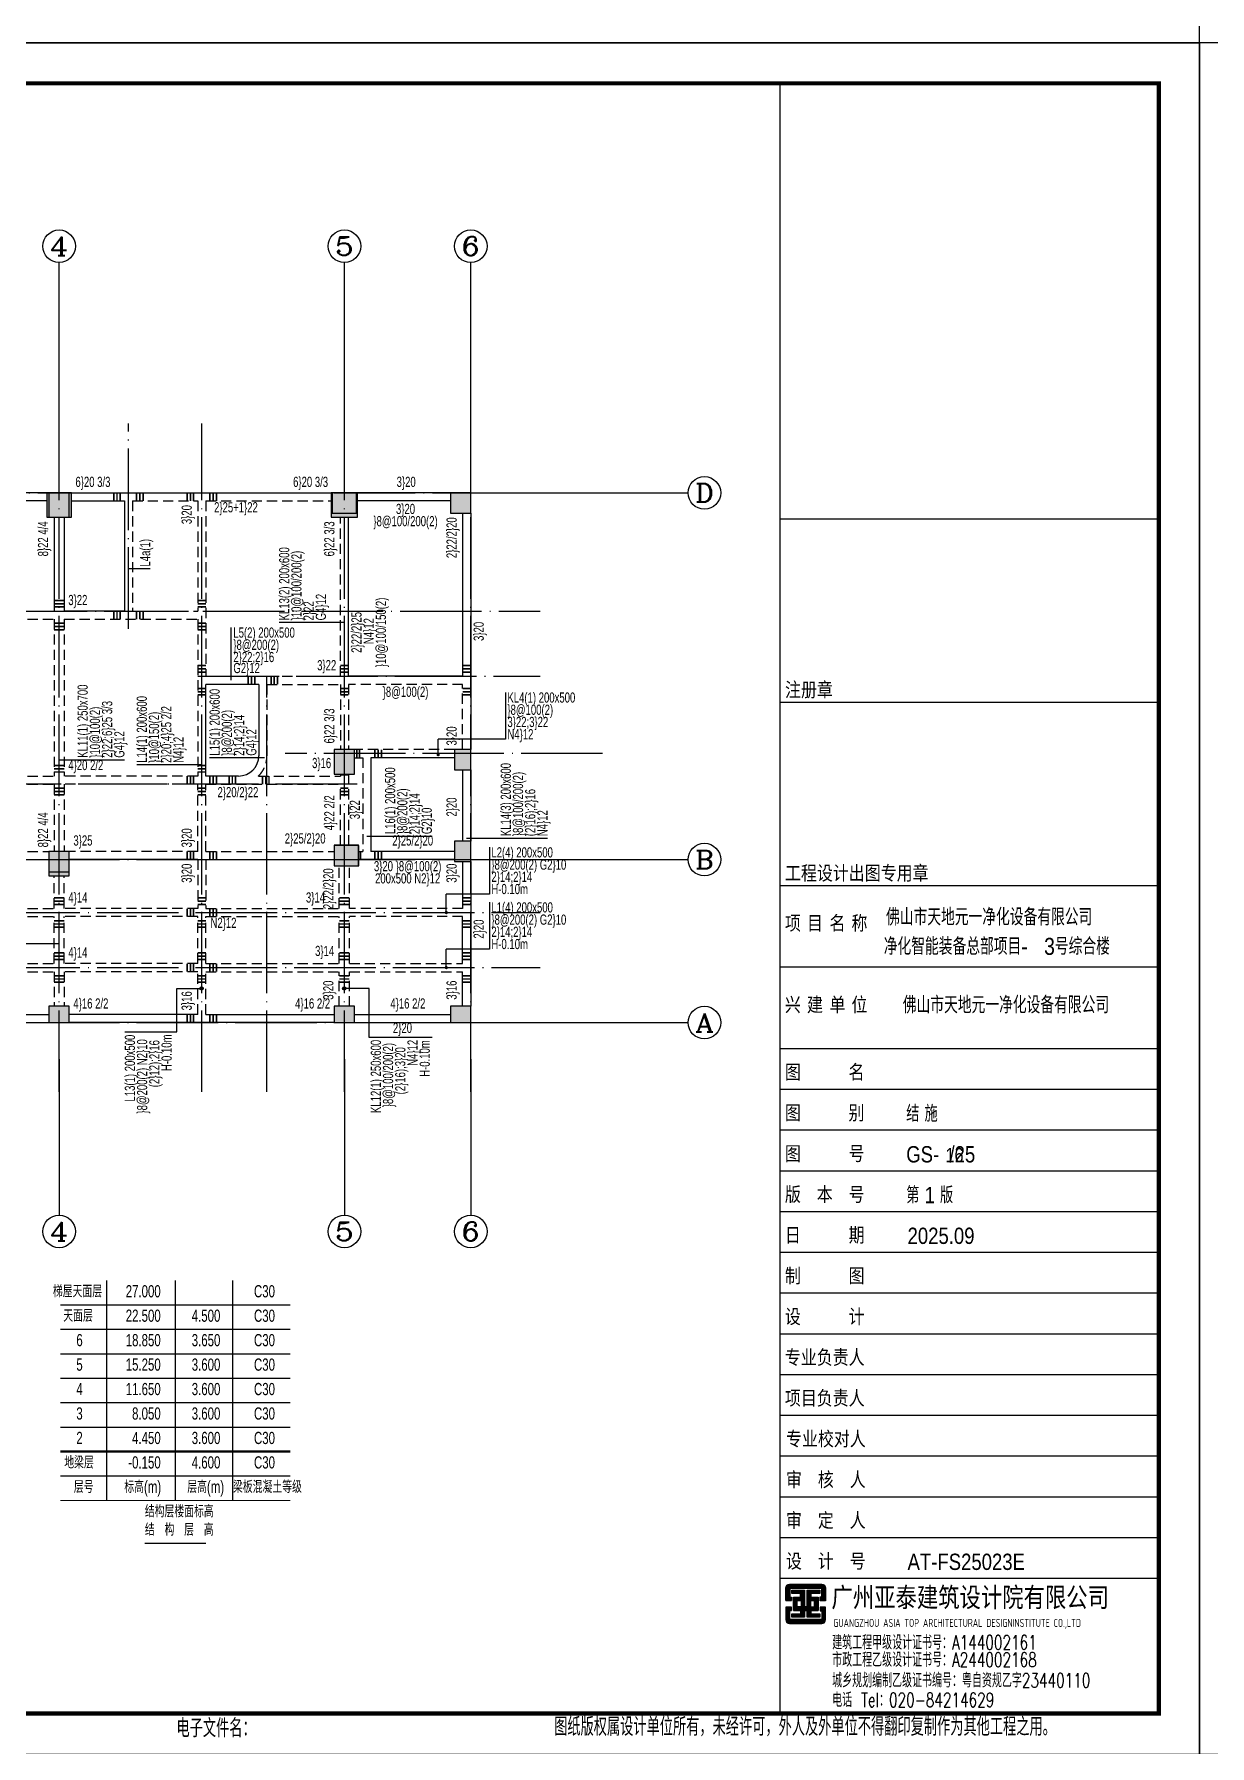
# Model space of a CAD drawing. Extents: x 299218 to 746073, y -331171 to -40619.
# Drawn here: x 628278 to 657123, y -124412 to -82412 of the extents above; entities that cross this region are included whole.
import ezdxf
from ezdxf.enums import TextEntityAlignment as Align

# ---------------------------------------------------------------- set-up
doc = ezdxf.new("R2010")
doc.units = 0
doc.header["$LTSCALE"] = 1000
doc.header["$MEASUREMENT"] = 0
doc.linetypes.add('DASHED', pattern=[0.375, 0.25, -0.125])
doc.linetypes.add('DOTE', pattern=[2.42, 2, -0.2, 0.02, -0.2])
for name, color, linetype in [('13', 4, 'Continuous'), ('14', 2, 'Continuous'), ('_0', 7, 'Continuous'), ('AXIS', 3, 'Continuous'), ('AXIS_TEXT', 7, 'Continuous'), ('DOTE', 1, 'Continuous'), ('PUB_TITLE', 4, 'Continuous'), ('WALL', 4, 'Continuous'), ('X向主梁密箍', 7, 'Continuous'), ('X向主梁编号', 6, 'Continuous'), ('X向主梁钢筋', 7, 'Continuous'), ('X向主梁集中标注', 7, 'Continuous'), ('X向次梁密箍', 7, 'Continuous'), ('X向次梁编号', 7, 'Continuous'), ('X向次梁钢筋', 7, 'Continuous'), ('X向次梁集中标注', 7, 'Continuous'), ('Y向主梁密箍', 7, 'Continuous'), ('Y向主梁编号', 6, 'Continuous'), ('Y向主梁钢筋', 2, 'Continuous'), ('Y向主梁集中标注', 2, 'Continuous'), ('Y向次梁密箍', 7, 'Continuous'), ('Y向次梁编号', 7, 'Continuous'), ('Y向次梁钢筋', 7, 'Continuous'), ('Y向次梁集中标注', 7, 'Continuous'), ('柱线', 2, 'Continuous'), ('梁实线', 4, 'Continuous'), ('梁楼面标高', 7, 'Continuous'), ('梁虚线', 4, 'DASHED'), ('节点大样钢筋', 6, 'Continuous')]:
    doc.layers.add(name, color=color, linetype=linetype)
doc.styles.add('_HZTXT', font='gs_txt.shx', dxfattribs={"width": 0.8, "bigfont": 'gs_hztxt.shx'})
doc.styles.add('_TCH_AXIS', font='COMPLEX', dxfattribs={"bigfont": 'GBCBIG'})
doc.styles.add('COMPLEX', font='COMPLEX')
doc.styles.add('GS_Rein', font='GS_TXT.shx', dxfattribs={"width": 0.7, "bigfont": 'GS_HZTXT.shx'})
doc.styles.add('HT', font='')
doc.styles.add('HZTXT', font='txt.shx', dxfattribs={"bigfont": 'hztxt.shx'})
doc.styles.add('hztxt0', font='romans.shx', dxfattribs={"bigfont": 'gbcbig0.shx'})
doc.styles.get("Standard").update_dxf_attribs({"font": 'gbenor.shx', "bigfont": 'gbcbig.shx'})
doc.styles.add('宋体', font='')
doc.styles.get('HT').set_extended_font_data('SimHei')
doc.styles.get('宋体').set_extended_font_data('SimSun')

# ---------------------------------------------------------------- blocks, each defined once
blk = doc.blocks.new('首层墙柱模板')
at = {"layer": '柱线', "color": 6}
for points in [[(-1085643, -453579), (-1085043, -453579), (-1085043, -452979), (-1085643, -452979)], [(-1078668, -453579), (-1078018, -453579), (-1078018, -452979), (-1078668, -452979)], [(-1075743, -453479), (-1075243, -453479), (-1075243, -452979), (-1075743, -452979)], [(-1078593, -459879), (-1078093, -459879), (-1078093, -459279), (-1078593, -459279)], [(-1075643, -459779), (-1075243, -459779), (-1075243, -459279), (-1075643, -459279)], [(-1075643, -462029), (-1075243, -462029), (-1075243, -461529), (-1075643, -461529)], [(-1085593, -462379), (-1085093, -462379), (-1085093, -461779), (-1085593, -461779)], [(-1078593, -462129), (-1077993, -462129), (-1077993, -461629), (-1078593, -461629)], [(-1085593, -465979), (-1085093, -465979), (-1085093, -465579), (-1085593, -465579)], [(-1078593, -465979), (-1078093, -465979), (-1078093, -465579), (-1078593, -465579)], [(-1075743, -465979), (-1075243, -465979), (-1075243, -465579), (-1075743, -465579)]]:
    blk.add_lwpolyline(points, close=True, dxfattribs=at)
blk = doc.blocks.new('2层梁板模板图')
at = {"layer": 'WALL'}
blk.add_arc((-973691, -554304), 700, 270, 270.0004, dxfattribs=at)
at = {"layer": '梁实线'}
for p, q in [((-978391, -547854), (-984791, -547854)), ((-978391, -548054), (-979691, -548054)), ((-977791, -547854), (-971391, -547854)), ((-977791, -548054), (-976491, -548054)), ((-976491, -548054), (-976491, -550754)), ((-968491, -547854), (-970791, -547854)), ((-968491, -548054), (-970791, -548054)), ((-978216, -548454), (-978216, -550754)), ((-977966, -548454), (-977966, -550754)), ((-970991, -552354), (-970991, -548454)), ((-968191, -548354), (-968191, -552354)), ((-967991, -548354), (-967991, -554154)), ((-979691, -550754), (-978216, -550754)), ((-976491, -550754), (-977966, -550754)), ((-973191, -552554), (-974491, -552554)), ((-974491, -554804), (-974491, -552554)), ((-973191, -552554), (-973191, -554304)), ((-968191, -552354), (-970991, -552354)), ((-968391, -554354), (-970441, -554354)), ((-970441, -554354), (-970441, -556654)), ((-973691, -554804), (-974491, -554804)), ((-968191, -554654), (-968191, -556404)), ((-967991, -554654), (-967991, -556404)), ((-981491, -556854), (-978341, -556854)), ((-974691, -556854), (-977841, -556854)), ((-974491, -556854), (-971341, -556854)), ((-968391, -556854), (-970741, -556854)), ((-968391, -556654), (-970441, -556654)), ((-968191, -556904), (-968191, -558054)), ((-967991, -556904), (-967991, -560454)), ((-968191, -559404), (-968191, -558254)), ((-968191, -560454), (-968191, -559604)), ((-981491, -560654), (-978341, -560654)), ((-974691, -560654), (-977841, -560654)), ((-974491, -560654), (-971341, -560654)), ((-970841, -560654), (-968491, -560654)), ((-984841, -560854), (-978341, -560854)), ((-971341, -560854), (-977841, -560854)), ((-970841, -560854), (-968491, -560854))]:
    blk.add_line(p, q, dxfattribs=at)
blk.add_arc((-973691, -554304), 500, 270, 0, dxfattribs=at)
at = {"layer": '梁虚线'}
for p, q in [((-976291, -548054), (-974691, -548054)), ((-976291, -548054), (-976291, -550754)), ((-974691, -548054), (-974691, -550754)), ((-974491, -548054), (-971391, -548054)), ((-974491, -548054), (-974491, -552354)), ((-971191, -552354), (-971191, -548454)), ((-981491, -550954), (-978216, -550954)), ((-978216, -550954), (-978216, -554804)), ((-977966, -550954), (-974691, -550954)), ((-977966, -550954), (-977966, -554804)), ((-976291, -550754), (-974691, -550754)), ((-974691, -550954), (-974691, -554804)), ((-974491, -552354), (-971191, -552354)), ((-972991, -552554), (-971191, -552554)), ((-972991, -552554), (-972991, -554304)), ((-971191, -552554), (-971191, -554154)), ((-968191, -552554), (-970991, -552554)), ((-970991, -552554), (-970991, -554154)), ((-968191, -554154), (-968191, -552554)), ((-968391, -554154), (-970841, -554154)), ((-970841, -554354), (-970641, -554354)), ((-970641, -554354), (-970641, -556654)), ((-981491, -554804), (-978216, -554804)), ((-974691, -554804), (-977966, -554804)), ((-973201, -554804), (-971191, -554804)), ((-971191, -554754), (-971191, -554804)), ((-970991, -554754), (-970991, -556504)), ((-981491, -555004), (-978216, -555004)), ((-978216, -555004), (-978216, -556654)), ((-974691, -555004), (-977966, -555004)), ((-977966, -555004), (-977966, -556654)), ((-974691, -556654), (-974691, -555004)), ((-974491, -555004), (-971191, -555004)), ((-974491, -556654), (-974491, -555004)), ((-971191, -556504), (-971191, -555004)), ((-981491, -556654), (-978341, -556654)), ((-974691, -556654), (-977841, -556654)), ((-974691, -556854), (-974691, -558054)), ((-974491, -556654), (-971341, -556654)), ((-974491, -556854), (-974491, -558054)), ((-970741, -556654), (-970641, -556654)), ((-978216, -558054), (-978216, -557254)), ((-977966, -558054), (-977966, -557254)), ((-971216, -558054), (-971216, -557004)), ((-970966, -558054), (-970966, -557004)), ((-981491, -558054), (-978216, -558054)), ((-974691, -558054), (-977966, -558054)), ((-974491, -558054), (-971216, -558054)), ((-968191, -558054), (-970966, -558054)), ((-981491, -558254), (-978216, -558254)), ((-978216, -559404), (-978216, -558254)), ((-974691, -558254), (-977966, -558254)), ((-977966, -559404), (-977966, -558254)), ((-974691, -559404), (-974691, -558254)), ((-974491, -558254), (-971216, -558254)), ((-974491, -559404), (-974491, -558254)), ((-971216, -559404), (-971216, -558254)), ((-968191, -558254), (-970966, -558254)), ((-970966, -559404), (-970966, -558254)), ((-981491, -559404), (-978216, -559404)), ((-974691, -559404), (-977966, -559404)), ((-974491, -559404), (-971216, -559404)), ((-970966, -559404), (-968191, -559404)), ((-981491, -559604), (-978216, -559604)), ((-978216, -559604), (-978216, -560454)), ((-974691, -559604), (-977966, -559604)), ((-977966, -559604), (-977966, -560454)), ((-974691, -560654), (-974691, -559604)), ((-974491, -559604), (-971216, -559604)), ((-974491, -560654), (-974491, -559604)), ((-971216, -560454), (-971216, -559604)), ((-970966, -559604), (-968191, -559604)), ((-970966, -560454), (-970966, -559604))]:
    blk.add_line(p, q, dxfattribs=at)
blk.add_arc((-973691, -554304), 700, 314.4153, 0, dxfattribs=at)
blk = doc.blocks.new('_AXISO')
blk.add_circle((0, 0), 0.5)
at = {"layer": 'AXIS_TEXT', "style": 'COMPLEX', "width": 1.041667}
blk.add_attdef('A', text='', height=0.56, dxfattribs=at).set_placement((-0.25, -0.28), (0.25, -0.28), align=Align.FIT)
blk = doc.blocks.new('zw-04')
at = {"layer": 'AXIS'}
for p, q in [((631113, -92766), (631113, -88013)), ((638113, -92766), (638113, -88013)), ((641213, -92766), (641213, -88013)), ((642113, -93666), (646547, -93666)), ((642113, -102666), (646547, -102666)), ((642113, -106666), (646547, -106666)), ((631113, -107566), (631113, -111391)), ((638113, -107566), (638113, -111391)), ((641213, -107566), (641213, -111391))]:
    blk.add_line(p, q, dxfattribs=at)
at = {"layer": 'DOTE', "linetype": 'DOTE'}
for p, q in [((631113, -108366), (631113, -91966)), ((632813, -96999), (632813, -91966)), ((634613, -108366), (634613, -91966)), ((638113, -108366), (638113, -91966)), ((641213, -108366), (641213, -91966)), ((608813, -93666), (642913, -93666)), ((627381, -96566), (642913, -96566)), ((634513, -98166), (642913, -98166)), ((636213, -108366), (636213, -98166)), ((644449, -100066), (636662, -100066)), ((638423, -100816), (608913, -100816)), ((608813, -102666), (642913, -102666)), ((622363, -103966), (642913, -103966)), ((622363, -105316), (642913, -105316)), ((608813, -106666), (642913, -106666))]:
    blk.add_line(p, q, dxfattribs=at)
at = {"layer": 'AXIS'}
ref = blk.add_blockref('_AXISO', (631113, -87613), dxfattribs=dict(at, xscale=800, yscale=800, zscale=800))
ref.add_attrib('A', '4', dxfattribs={"layer": 'AXIS_TEXT', "height": 453, "style": '_TCH_AXIS', "width": 1.3125}).set_placement((630887, -87839), (631340, -87839), align=Align.FIT)
ref = blk.add_blockref('_AXISO', (638113, -87613), dxfattribs=dict(at, xscale=800, yscale=800, zscale=800))
ref.add_attrib('A', '5', dxfattribs={"layer": 'AXIS_TEXT', "height": 453, "style": '_TCH_AXIS', "width": 1.5}).set_placement((637887, -87839), (638340, -87839), align=Align.FIT)
ref = blk.add_blockref('_AXISO', (641213, -87613), dxfattribs=dict(at, xscale=800, yscale=800, zscale=800))
ref.add_attrib('A', '6', dxfattribs={"layer": 'AXIS_TEXT', "height": 453, "style": '_TCH_AXIS', "width": 1.5}).set_placement((640987, -87839), (641440, -87839), align=Align.FIT)
ref = blk.add_blockref('_AXISO', (646947, -93666), dxfattribs=dict(at, xscale=800, yscale=800, zscale=800))
ref.add_attrib('A', 'D', dxfattribs={"layer": 'AXIS_TEXT', "height": 453, "style": '_TCH_AXIS', "width": 1.235294}).set_placement((646720, -93892), (647173, -93892), align=Align.FIT)
ref = blk.add_blockref('_AXISO', (646947, -102666), dxfattribs=dict(at, xscale=800, yscale=800, zscale=800))
ref.add_attrib('A', 'B', dxfattribs={"layer": 'AXIS_TEXT', "height": 453, "style": '_TCH_AXIS', "width": 1.235294}).set_placement((646720, -102892), (647173, -102892), align=Align.FIT)
ref = blk.add_blockref('_AXISO', (646947, -106666), dxfattribs=dict(at, xscale=800, yscale=800, zscale=800))
ref.add_attrib('A', 'A', dxfattribs={"layer": 'AXIS_TEXT', "height": 453, "style": '_TCH_AXIS', "width": 1.166667}).set_placement((646720, -106892), (647173, -106892), align=Align.FIT)
ref = blk.add_blockref('_AXISO', (631113, -111791), dxfattribs=dict(at, xscale=800, yscale=800, zscale=800))
ref.add_attrib('A', '4', dxfattribs={"layer": 'AXIS_TEXT', "height": 453, "style": '_TCH_AXIS', "width": 1.3125}).set_placement((630887, -112017), (631340, -112017), align=Align.FIT)
ref = blk.add_blockref('_AXISO', (638113, -111791), dxfattribs=dict(at, xscale=800, yscale=800, zscale=800))
ref.add_attrib('A', '5', dxfattribs={"layer": 'AXIS_TEXT', "height": 453, "style": '_TCH_AXIS', "width": 1.5}).set_placement((637887, -112017), (638340, -112017), align=Align.FIT)
ref = blk.add_blockref('_AXISO', (641213, -111791), dxfattribs=dict(at, xscale=800, yscale=800, zscale=800))
ref.add_attrib('A', '6', dxfattribs={"layer": 'AXIS_TEXT', "height": 453, "style": '_TCH_AXIS', "width": 1.5}).set_placement((640987, -112017), (641440, -112017), align=Align.FIT)
blk = doc.blocks.new('梁板层高表')
at = {"layer": '梁楼面标高'}
for p, q in [((-1049101, -612643), (-1049101, -607243)), ((-1047421, -612643), (-1047421, -607243)), ((-1046011, -612643), (-1046011, -607243)), ((-1050241, -607843), (-1044601, -607843)), ((-1050241, -608443), (-1044601, -608443)), ((-1050241, -609043), (-1044601, -609043)), ((-1050241, -609643), (-1044601, -609643)), ((-1050241, -610243), (-1044601, -610243)), ((-1050241, -610843), (-1044601, -610843)), ((-1050241, -611443), (-1044601, -611443))]:
    blk.add_line(p, q, dxfattribs=at)
at = {"layer": '梁楼面标高', "const_width": 30}
for points in [[(-1050241, -612043), (-1044601, -612043)], [(-1050241, -612643), (-1044601, -612643)], [(-1048171, -613693), (-1046671, -613693)]]:
    blk.add_lwpolyline(points, dxfattribs=at)
at = {"layer": '梁楼面标高', "style": 'GS_Rein', "width": 0.7}
for s, p in [('梯屋天面层', (-1049219, -607749)), ('27.000', (-1047781, -607749)), ('C30', (-1044977, -607749)), ('天面层', (-1049448, -608349)), ('22.500', (-1047781, -608349)), ('4.500', (-1046317, -608349)), ('C30', (-1044977, -608349)), ('6', (-1049695, -608949)), ('18.850', (-1047781, -608949)), ('3.650', (-1046317, -608949)), ('C30', (-1044977, -608949)), ('5', (-1049695, -609549)), ('15.250', (-1047781, -609549)), ('3.600', (-1046317, -609549)), ('C30', (-1044977, -609549)), ('4', (-1049695, -610149)), ('11.650', (-1047781, -610149)), ('3.600', (-1046317, -610149)), ('C30', (-1044977, -610149)), ('3', (-1049695, -610749)), ('8.050', (-1047781, -610749)), ('3.600', (-1046317, -610749)), ('C30', (-1044977, -610749)), ('2', (-1049695, -611349)), ('4.450', (-1047781, -611349)), ('3.600', (-1046317, -611349)), ('C30', (-1044977, -611349)), ('地梁层', (-1049424, -611949)), ('-0.150', (-1047781, -611949)), ('4.600', (-1046317, -611949)), ('C30', (-1044977, -611949))]:
    blk.add_text(s, height=300, dxfattribs=at).set_placement(p, align=Align.BOTTOM_RIGHT)
for s, p in [('层号', (-1049671, -612549)), (' 标高(m)', (-1048261, -612549)), (' 层高(m)', (-1046716, -612549)), (' 梁板混凝土等级', (-1045201, -612549))]:
    blk.add_text(s, height=300, dxfattribs=at).set_placement(p, align=Align.BOTTOM_CENTER)
for s, p in [('结构层楼面标高', (-1048171, -613149)), ('结\u3000构\u3000层\u3000高', (-1048171, -613599))]:
    blk.add_text(s, height=300, dxfattribs=at).set_placement(p, align=Align.BOTTOM_LEFT)
blk = doc.blocks.new('ZZ2')
at = {"layer": '节点大样钢筋'}
h = blk.add_hatch(color=9, dxfattribs=at)
h.paths.add_polyline_path([(682052, -7450), (682652, -7450), (682652, -6850), (682052, -6850)])
h.paths.add_polyline_path([(675052, -7450), (675652, -7450), (675652, -6850), (675052, -6850)])
h.paths.add_polyline_path([(691952, -19850), (692452, -19850), (692452, -19450), (691952, -19450)])
h.paths.add_polyline_path([(689102, -19850), (689602, -19850), (689602, -19450), (689102, -19450)])
h.paths.add_polyline_path([(692052, -13650), (692452, -13650), (692452, -13150), (692052, -13150)])
h.paths.add_polyline_path([(692052, -15900), (692452, -15900), (692452, -15400), (692052, -15400)])
h.paths.add_polyline_path([(689102, -16000), (689702, -16000), (689702, -15500), (689102, -15500)])
h.paths.add_polyline_path([(689102, -13750), (689602, -13750), (689602, -13150), (689102, -13150)])
h.paths.add_polyline_path([(682102, -16250), (682602, -16250), (682602, -15650), (682102, -15650)])
h.paths.add_polyline_path([(682102, -19850), (682602, -19850), (682602, -19450), (682102, -19450)])
h.paths.add_polyline_path([(675102, -16250), (675602, -16250), (675602, -15650), (675102, -15650)])
h.paths.add_polyline_path([(675102, -19850), (675602, -19850), (675602, -19450), (675102, -19450)])
h.paths.add_polyline_path([(668102, -16150), (668602, -16150), (668602, -15650), (668102, -15650)])
h.paths.add_polyline_path([(664652, -13450), (665052, -13450), (665052, -12950), (664652, -12950)])
h.paths.add_polyline_path([(691952, -7350), (692452, -7350), (692452, -6850), (691952, -6850)])
h.paths.add_polyline_path([(689027, -7450), (689677, -7450), (689677, -6850), (689027, -6850)])
h.paths.add_polyline_path([(668002, -7450), (668702, -7450), (668702, -6850), (668002, -6850)])
h.paths.add_polyline_path([(664552, -7450), (665152, -7450), (665152, -6850), (664552, -6850)])
h.paths.add_polyline_path([(661752, -7350), (662152, -7350), (662152, -6850), (661752, -6850)])
h.paths.add_polyline_path([(664752, -16050), (665152, -16050), (665152, -15650), (664752, -15636)])
h.paths.add_polyline_path([(661877, -13450), (661851, -13350), (661817, -13222), (661777, -12950), (662277, -12950), (662277, -13450)])
at = {"layer": '柱线', "color": 6}
for points in [[(682052, -7450), (682652, -7450), (682652, -6850), (682052, -6850)], [(689027, -7450), (689677, -7450), (689677, -6850), (689027, -6850)], [(691952, -7350), (692452, -7350), (692452, -6850), (691952, -6850)], [(689102, -13750), (689602, -13750), (689602, -13150), (689102, -13150)], [(692052, -13650), (692452, -13650), (692452, -13150), (692052, -13150)], [(689102, -16000), (689702, -16000), (689702, -15500), (689102, -15500)], [(692052, -15900), (692452, -15900), (692452, -15400), (692052, -15400)], [(682102, -16250), (682602, -16250), (682602, -15650), (682102, -15650)], [(682102, -19850), (682602, -19850), (682602, -19450), (682102, -19450)], [(689102, -19850), (689602, -19850), (689602, -19450), (689102, -19450)], [(691952, -19850), (692452, -19850), (692452, -19450), (691952, -19450)]]:
    blk.add_lwpolyline(points, close=True, dxfattribs=at)
blk = doc.blocks.new('ZZ3')
at = {"layer": '节点大样钢筋'}
h = blk.add_hatch(color=251, dxfattribs=at)
h.paths.add_polyline_path([(779050, -142466), (779450, -142466), (779450, -141966), (779050, -141966)])
h.paths.add_polyline_path([(779050, -144716), (779450, -144716), (779450, -144216), (779050, -144216)])
h.paths.add_polyline_path([(776100, -144816), (776700, -144816), (776700, -144316), (776100, -144316)])
h.paths.add_polyline_path([(776100, -142566), (776600, -142566), (776600, -141966), (776100, -141966)])
h.paths.add_polyline_path([(769100, -144966), (769600, -144966), (769600, -144466), (769100, -144466)])
h.paths.add_polyline_path([(762100, -144966), (762600, -144966), (762600, -144466), (762100, -144466)])
h.paths.add_polyline_path([(755100, -144966), (755600, -144966), (755600, -144466), (755100, -144466)])
h.paths.add_polyline_path([(751650, -142266), (752050, -142266), (752050, -141766), (751650, -141766)])
h.paths.add_polyline_path([(778950, -136166), (779450, -136166), (779450, -135666), (778950, -135666)])
h.paths.add_polyline_path([(776050, -136166), (776650, -136166), (776650, -135666), (776050, -135666)])
h.paths.add_polyline_path([(769100, -136266), (769600, -136266), (769600, -135666), (769100, -135666)])
h.paths.add_polyline_path([(762100, -136266), (762600, -136266), (762600, -135666), (762100, -135666)])
h.paths.add_polyline_path([(755025, -136266), (755675, -136266), (755675, -135666), (755025, -135666)])
h.paths.add_polyline_path([(751550, -136166), (752050, -136166), (752050, -135666), (751550, -135666)])
h.paths.add_polyline_path([(748750, -136166), (749150, -136166), (749150, -135666), (748750, -135666)])
h.paths.add_polyline_path([(751750, -144866), (752150, -144866), (752150, -144466), (751750, -144451)])
h.paths.add_polyline_path([(748875, -142266), (748849, -142166), (748815, -142037), (748775, -141766), (749275, -141766), (749275, -142266)])
at = {"layer": '柱线', "color": 6}
for points in [[(769100, -136266), (769600, -136266), (769600, -135666), (769100, -135666)], [(776050, -136166), (776650, -136166), (776650, -135666), (776050, -135666)], [(778950, -136166), (779450, -136166), (779450, -135666), (778950, -135666)], [(776100, -142566), (776600, -142566), (776600, -141966), (776100, -141966)], [(779050, -142466), (779450, -142466), (779450, -141966), (779050, -141966)], [(769100, -144966), (769600, -144966), (769600, -144466), (769100, -144466)], [(776100, -144816), (776700, -144816), (776700, -144316), (776100, -144316)], [(779050, -144716), (779450, -144716), (779450, -144216), (779050, -144216)]]:
    blk.add_lwpolyline(points, close=True, dxfattribs=at)
blk = doc.blocks.new('弘吉车间2')
at = {"layer": '14'}
h = blk.add_hatch(dxfattribs=at)
h.set_pattern_fill('ANSI31', color=256, scale=100, angle=135, style=0)
h.set_pattern_definition([(180, (-226475.39, -78017.824), (-3e-15, -12.5), [])])
edge = h.paths.add_edge_path()
edge.add_line((-9011, 2855), (-9011, 2773))
edge.add_line((-9011, 2773), (-9152, 2773))
edge.add_line((-9152, 2773), (-9152, 3084))
edge.add_arc((-9062, 3084), 90, 90, 180, ccw=False)
edge.add_line((-9062, 3174), (-8271, 3174))
edge.add_arc((-8271, 3084), 90, 0, 90, ccw=False)
edge.add_line((-8181, 3084), (-8181, 2768))
edge.add_line((-8181, 2768), (-8311, 2768))
edge.add_line((-8311, 2768), (-8311, 2862))
edge.add_line((-8311, 2862), (-8282, 2862))
edge.add_line((-8282, 2862), (-8268, 2862))
edge.add_line((-8268, 2862), (-8268, 3074))
edge.add_line((-8268, 3074), (-9055, 3074))
edge.add_line((-9055, 3074), (-9055, 2855))
edge.add_line((-9055, 2855), (-9011, 2855))
h.paths.add_polyline_path([(-8629, 2622), (-8629, 3030), (-8321, 3030), (-8321, 2942), (-8535, 2942), (-8535, 2855), (-8362, 2855), (-8362, 2525), (-8542, 2525), (-8542, 2442), (-8320, 2442), (-8320, 2365), (-8628, 2365), (-8628, 2526), (-8697, 2526), (-8697, 2365), (-9006, 2365), (-9006, 2442), (-8784, 2442), (-8784, 2525), (-8963, 2525), (-8963, 2855), (-8790, 2855), (-8790, 2942), (-9004, 2942), (-9004, 3030), (-8697, 3030), (-8697, 2622)])
h.paths.add_polyline_path([(-8874, 2772), (-8776, 2772), (-8776, 2616), (-8874, 2616)], flags=16)
h.paths.add_polyline_path([(-8452, 2772), (-8549, 2772), (-8549, 2616), (-8452, 2616)], flags=16)
edge = h.paths.add_edge_path()
edge.add_line((-9011, 2525), (-9011, 2607))
edge.add_line((-9011, 2607), (-9152, 2607))
edge.add_line((-9152, 2607), (-9152, 2296))
edge.add_arc((-9062, 2296), 90, 180, 270)
edge.add_line((-9062, 2206), (-8271, 2206))
edge.add_arc((-8271, 2296), 90, 270, 360)
edge.add_line((-8181, 2296), (-8181, 2612))
edge.add_line((-8181, 2612), (-8311, 2612))
edge.add_line((-8311, 2612), (-8311, 2518))
edge.add_line((-8311, 2518), (-8282, 2518))
edge.add_line((-8282, 2518), (-8268, 2518))
edge.add_line((-8268, 2518), (-8268, 2306))
edge.add_line((-8268, 2306), (-9055, 2306))
edge.add_line((-9055, 2306), (-9055, 2525))
edge.add_line((-9055, 2525), (-9011, 2525))
for p, q in [((-9300, 29320), (-9300, 0)), ((-9300, 29320), (0, 29320)), ((-9300, 24820), (0, 24820)), ((-9300, 20320), (0, 20320)), ((-9300, 18320), (0, 18320)), ((-9300, 16320), (0, 16320)), ((-9300, 15320), (0, 15320)), ((-9300, 14320), (0, 14320)), ((-9300, 13320), (0, 13320)), ((-9300, 12320), (0, 12320)), ((-9300, 11320), (0, 11320)), ((-9300, 10320), (0, 10320)), ((-9300, 9320), (0, 9320)), ((-9300, 8320), (0, 8320)), ((-9300, 7320), (0, 7320)), ((-9300, 6320), (0, 6320)), ((-9300, 5320), (0, 5320)), ((-9300, 4320), (0, 4320)), ((-9300, 3320), (0, 3320)), ((-9300, 3320), (0, 3320))]:
    blk.add_line(p, q, dxfattribs=at)
for points in [[(-9300, 0), (0, 0), (0, 40000), (-9300, 40000)], [(-8874, 2772), (-8776, 2772), (-8776, 2616), (-8874, 2616)], [(-8452, 2772), (-8549, 2772), (-8549, 2616), (-8452, 2616)]]:
    blk.add_lwpolyline(points, close=True, dxfattribs=at)
for points in [[(-9011, 2855), (-9011, 2773), (-9152, 2773), (-9152, 3084, -0.414214), (-9062, 3174), (-8271, 3174, -0.414214), (-8181, 3084), (-8181, 2768), (-8311, 2768), (-8311, 2862), (-8282, 2862), (-8268, 2862), (-8268, 3074), (-9055, 3074), (-9055, 2855)], [(-9011, 2525), (-9011, 2607), (-9152, 2607), (-9152, 2296, 0.414214), (-9062, 2206), (-8271, 2206, 0.414214), (-8181, 2296), (-8181, 2612), (-8311, 2612), (-8311, 2518), (-8282, 2518), (-8268, 2518), (-8268, 2306), (-9055, 2306), (-9055, 2525)]]:
    blk.add_lwpolyline(points, format="xyb", close=True, dxfattribs=at)
blk.add_lwpolyline([(-8629, 2622), (-8629, 2622), (-8629, 3030), (-8321, 3030), (-8321, 2942), (-8535, 2942), (-8535, 2855), (-8362, 2855), (-8362, 2525), (-8542, 2525), (-8542, 2442), (-8320, 2442), (-8320, 2365), (-8628, 2365), (-8628, 2526), (-8697, 2526), (-8697, 2365), (-9006, 2365), (-9006, 2442), (-8784, 2442), (-8784, 2525), (-8963, 2525), (-8963, 2855), (-8790, 2855), (-8790, 2942), (-9004, 2942), (-9004, 3030), (-8697, 3030), (-8697, 2622), (-8629, 2622)], dxfattribs=at)
at = {"layer": '13', "color": 7, "style": '_HZTXT', "width": 0.85}
for s, height, p in [('佛山市天地元一净化设备有限公司', 417.91, (-6694, 19336)), ('净化智能装备总部项目-', 417.91, (-6750, 18616)), ('3号综合楼', 417.9, (-2815, 18616)), ('佛山市天地元一净化设备有限公司', 417.91, (-6282, 17179)), ('结 施', 400, (-6198, 14522)), ('GS-  /25', 400, (-6198, 13522)), ('第 1 版', 400, (-6198, 12522)), ('2025.09', 400, (-6166, 11522)), ('AT-FS25023E', 400, (-6166, 3522))]:
    blk.add_text(s, height=height, dxfattribs=at).set_placement(p)
at = {"layer": '13', "style": 'HZTXT', "width": 0.7}
for s, p in [('建筑工程甲级设计证书号：A144002161', (-8015, 1568)), ('市政工程乙级设计证书号：A244002168', (-8015, 1144)), ('城乡规划编制乙级证书编号：粤自资规乙字23440110', (-8015, 639)), ('电话 Tel：020-84214629', (-8015, 159))]:
    blk.add_text(s, height=350, rotation=359.9997, dxfattribs=at).set_placement(p)
at = {"layer": '14'}
for s, height, style, width, p in [('注册章', 350, '宋体', 0.82, (-9173, 24949)), ('工程设计出图专用章', 350, '宋体', 0.82, (-9173, 20449)), ('项', 350, '宋体', 0.82, (-9176, 19220)), ('目', 350, '宋体', 0.82, (-8632, 19220)), ('名', 350, '宋体', 0.82, (-8081, 19220)), ('称', 350, '宋体', 0.82, (-7542, 19220)), ('兴', 350, '宋体', 0.82, (-9176, 17220)), ('建', 350, '宋体', 0.82, (-8632, 17220)), ('单', 350, '宋体', 0.82, (-8081, 17220)), ('位', 350, '宋体', 0.82, (-7542, 17220)), ('图      名', 350, '宋体', 0.82, (-9176, 15566)), ('图      别', 350, '宋体', 0.82, (-9176, 14566)), ('图      号', 350, '宋体', 0.82, (-9176, 13566)), ('版  本  号', 350, '宋体', 0.82, (-9176, 12566)), ('日      期', 350, '宋体', 0.82, (-9176, 11566)), ('制      图', 350, '宋体', 0.82, (-9176, 10566)), ('设      计', 350, '宋体', 0.82, (-9176, 9566)), ('专业负责人', 350, '宋体', 0.82, (-9176, 8566)), ('项目负责人', 350, '宋体', 0.82, (-9176, 7566)), ('专业校对人', 350, '宋体', 0.82, (-9149, 6566, -24845)), ('审  核  人', 350, '宋体', 0.82, (-9149, 5566, -24845)), ('审  定  人', 350, '宋体', 0.82, (-9149, 4566, -24845)), ('设  计  号', 350, '宋体', 0.82, (-9149, 3566, -24845)), ('广州亚泰建筑设计院有限公司', 480, 'HT', 0.8, (-8033, 2612))]:
    blk.add_text(s, height=height, dxfattribs=dict(at, style=style, width=width)).set_placement(p)
at = {"layer": '14', "width": 0.8}
blk.add_text('GUANGZHOU ASIA TOP ARCHITECTURAL DESIGNINSTITUTE CO.,LTD', height=198, rotation=359.9997, dxfattribs=at).set_placement((-7987, 2124, -24845))
at = {"layer": '14', "style": 'hztxt0'}
for s, p in [('电子文件名：', (-24105, -584)), ('图纸版权属设计单位所有，未经许可，外人及外单位不得翻印复制作为其他工程之用。', (-14838, -548))]:
    blk.add_text(s, height=450, rotation=359.9997, dxfattribs=at).set_placement(p)

msp = doc.modelspace()

# ---------------------------------------------------------------- hatches: boundary and pattern name
at = {"layer": 'X向主梁集中标注'}
h = msp.add_hatch(color=151, dxfattribs=at)
edge = h.paths.add_edge_path()
edge.add_arc((632384.7, -105827.5), 41.1, 0, 360)
h = msp.add_hatch(color=151, dxfattribs=at)
edge = h.paths.add_edge_path()
edge.add_arc((635885.1, -105827.5), 41.1, 0, 360)

# ---------------------------------------------------------------- linework, layer by layer
at = {"layer": 'PUB_TITLE'}
for points in [[(597473, -82619.4), (656873, -82619.4), (656873, -40619.4), (597473, -40619.4)], [(597473, -124619.4), (656873, -124619.4), (656873, -82619.4), (597473, -82619.4)], [(656873, -124619.4), (716273, -124619.4), (716273, -82619.4), (656873, -82619.4)]]:
    msp.add_lwpolyline(points, close=True, dxfattribs=at)
at = {"layer": 'PUB_TITLE', "const_width": 100}
msp.add_lwpolyline([(599973, -123619.4), (655873, -123619.4), (655873, -83619.4), (599973, -83619.4)], close=True, dxfattribs=at)
at = {"layer": 'X向主梁密箍', "color": 1, "const_width": 40}
for points in [[(630228.7, -93865.6), (630228.7, -93665.6)], [(630308.7, -93865.6), (630308.7, -93665.6)], [(630388.7, -93865.6), (630388.7, -93665.6)], [(630788.7, -93865.6), (630788.7, -93665.6)], [(630868.7, -93865.6), (630868.7, -93665.6)], [(630948.7, -93865.6), (630948.7, -93665.6)], [(632028.7, -93865.6), (632028.7, -93665.6)], [(632108.7, -93865.6), (632108.7, -93665.6)], [(632188.7, -93865.6), (632188.7, -93665.6)], [(632588.7, -93865.6), (632588.7, -93665.6)], [(632668.7, -93865.6), (632668.7, -93665.6)], [(632748.7, -93865.6), (632748.7, -93665.6)], [(636192.5, -100165.6), (636192.5, -99965.6)], [(636257.4, -100165.6), (636257.4, -99965.6)], [(636638.7, -100165.6), (636638.7, -99965.6)], [(636718.7, -100165.6), (636718.7, -99965.6)], [(636798.7, -100165.6), (636798.7, -99965.6)], [(632028.7, -102665.6), (632028.7, -102465.6)], [(632108.7, -102665.6), (632108.7, -102465.6)], [(632188.7, -102665.6), (632188.7, -102465.6)], [(632588.7, -102665.6), (632588.7, -102465.6)], [(632668.7, -102665.6), (632668.7, -102465.6)], [(632748.7, -102665.6), (632748.7, -102465.6)], [(636280.3, -102665.6), (636280.3, -102465.6)], [(636638.7, -102665.6), (636638.7, -102465.6)], [(636718.7, -102665.6), (636718.7, -102465.6)], [(636798.7, -102665.6), (636798.7, -102465.6)], [(632028.7, -106665.6), (632028.7, -106465.6)], [(632108.7, -106665.6), (632108.7, -106465.6)], [(632188.7, -106665.6), (632188.7, -106465.6)], [(632588.7, -106665.6), (632588.7, -106465.6)], [(632668.7, -106665.6), (632668.7, -106465.6)], [(632748.7, -106665.6), (632748.7, -106465.6)]]:
    msp.add_lwpolyline(points, dxfattribs=at)
at = {"layer": 'X向主梁集中标注', "color": 151}
for p, q in [((639838.7, -98563.1), (639838.7, -99713.1)), ((638188.7, -100089.7), (638188.7, -99713.1)), ((639838.7, -99713.1), (638188.7, -99713.1)), ((636493.6, -105827.5), (635885.1, -105827.5)), ((636493.6, -107030.3), (636493.6, -105827.5))]:
    msp.add_line(p, q, dxfattribs=at)
at = {"layer": 'X向主梁集中标注', "color": 151, "const_width": 40}
msp.add_lwpolyline([(638208.7, -100089.7, 1), (638168.7, -100089.7, 1)], format="xyb", close=True, dxfattribs=at)
at = {"layer": 'X向主梁集中标注', "color": 151}
msp.add_lwpolyline([(630500, -106889.5), (631776.2, -106889.5), (631776.2, -105827.5), (632384.7, -105827.5)], dxfattribs=at)
for centre in [(632384.7, -105827.5), (635885.1, -105827.5)]:
    msp.add_circle(centre, 41.1, dxfattribs=at)
at = {"layer": 'X向次梁密箍', "color": 1, "const_width": 40}
for points in [[(630228.7, -96765.6), (630228.7, -96565.6)], [(630308.7, -96765.6), (630308.7, -96565.6)], [(630388.7, -96765.6), (630388.7, -96565.6)], [(630788.7, -96765.6), (630788.7, -96565.6)], [(630868.7, -96765.6), (630868.7, -96565.6)], [(630948.7, -96765.6), (630948.7, -96565.6)], [(633528.7, -98365.6), (633528.7, -98165.6)], [(633608.7, -98365.6), (633608.7, -98165.6)], [(633688.7, -98365.6), (633688.7, -98165.6)], [(634088.7, -98365.6), (634088.7, -98165.6)], [(634168.7, -98365.6), (634168.7, -98165.6)], [(634248.7, -98365.6), (634248.7, -98165.6)], [(632028.7, -100815.6), (632028.7, -100615.6)], [(632108.7, -100815.6), (632108.7, -100615.6)], [(632188.7, -100815.6), (632188.7, -100615.6)], [(632588.7, -100815.6), (632588.7, -100615.6)], [(632668.7, -100815.6), (632668.7, -100615.6)], [(632748.7, -100815.6), (632748.7, -100615.6)], [(633058.6, -100815.6), (633058.6, -100615.6)], [(633138.6, -100815.6), (633138.6, -100615.6)], [(633218.6, -100815.6), (633218.6, -100615.6)], [(633878.6, -100815.6), (633878.6, -100615.6)], [(633958.6, -100815.6), (633958.6, -100615.6)], [(634038.6, -100815.6), (634038.6, -100615.6)], [(632028.7, -104065.6), (632028.7, -103865.6)], [(632108.7, -104065.6), (632108.7, -103865.6)], [(632188.7, -104065.6), (632188.7, -103865.6)], [(632588.7, -104065.6), (632588.7, -103865.6)], [(632668.7, -104065.6), (632668.7, -103865.6)], [(632748.7, -104065.6), (632748.7, -103865.6)], [(632028.7, -105415.6), (632028.7, -105215.6)], [(632108.7, -105415.6), (632108.7, -105215.6)], [(632188.7, -105415.6), (632188.7, -105215.6)], [(632588.7, -105415.6), (632588.7, -105215.6)], [(632668.7, -105415.6), (632668.7, -105215.6)], [(632748.7, -105415.6), (632748.7, -105215.6)]]:
    msp.add_lwpolyline(points, dxfattribs=at)
at = {"layer": 'X向次梁集中标注', "color": 151}
for p, q in [((633113.7, -98265.6), (633113.7, -96969.1)), ((639445.4, -102363.1), (639445.4, -103513.1)), ((638388.7, -103965.6), (638388.7, -103513.1)), ((639445.4, -103513.1), (638388.7, -103513.1)), ((639445.4, -103713.1), (639445.4, -104863.1)), ((638388.7, -105315.6), (638388.7, -104863.1)), ((639445.4, -104863.1), (638388.7, -104863.1))]:
    msp.add_line(p, q, dxfattribs=at)
at = {"layer": 'X向次梁集中标注', "color": 151, "const_width": 40}
for points in [[(638408.7, -103965.6, 1), (638368.7, -103965.6, 1)], [(638408.7, -105315.6, 1), (638368.7, -105315.6, 1)]]:
    msp.add_lwpolyline(points, format="xyb", close=True, dxfattribs=at)
at = {"layer": 'Y向主梁密箍', "color": 1, "const_width": 40}
for points in [[(629013.7, -96305.6), (628763.7, -96305.6)], [(629013.7, -96385.6), (628763.7, -96385.6)], [(629013.7, -96465.6), (628763.7, -96465.6)], [(629013.7, -96865.6), (628763.7, -96865.6)], [(629013.7, -96945.6), (628763.7, -96945.6)], [(629013.7, -97025.6), (628763.7, -97025.6)], [(635988.7, -97905.6), (635788.7, -97905.6)], [(635988.7, -97985.6), (635788.7, -97985.6)], [(635988.7, -98065.6), (635788.7, -98065.6)], [(638988.7, -97905.6), (638788.7, -97905.6)], [(638988.7, -97985.6), (638788.7, -97985.6)], [(638988.7, -98065.6), (638788.7, -98065.6)], [(635988.7, -98465.6), (635788.7, -98465.6)], [(635988.7, -98545.6), (635788.7, -98545.6)], [(635988.7, -98625.6), (635788.7, -98625.6)], [(638988.7, -98465.6), (638788.7, -98465.6)], [(638988.7, -98545.6), (638788.7, -98545.6)], [(638988.7, -98625.6), (638788.7, -98625.6)], [(629013.7, -100355.6), (628763.7, -100355.6)], [(629013.7, -100435.6), (628763.7, -100435.6)], [(629013.7, -100515.6), (628763.7, -100515.6)], [(635988.7, -100582.3), (635788.7, -100582.3)], [(629013.7, -100915.6), (628763.7, -100915.6)], [(629013.7, -100995.6), (628763.7, -100995.6)], [(629013.7, -101075.6), (628763.7, -101075.6)], [(635988.7, -100915.6), (635788.7, -100915.6)], [(635988.7, -100995.6), (635788.7, -100995.6)], [(635988.7, -101075.6), (635788.7, -101075.6)], [(629013.7, -103605.6), (628763.7, -103605.6)], [(629013.7, -103685.6), (628763.7, -103685.6)], [(636013.7, -103605.6), (635763.7, -103605.6)], [(636013.7, -103685.6), (635763.7, -103685.6)], [(638988.7, -103605.6), (638788.7, -103605.6)], [(638988.7, -103685.6), (638788.7, -103685.6)], [(629013.7, -103765.6), (628763.7, -103765.6)], [(629013.7, -104165.6), (628763.7, -104165.6)], [(636013.7, -103765.6), (635763.7, -103765.6)], [(636013.7, -104165.6), (635763.7, -104165.6)], [(638988.7, -103765.6), (638788.7, -103765.6)], [(638988.7, -104165.6), (638788.7, -104165.6)], [(629013.7, -104245.6), (628763.7, -104245.6)], [(629013.7, -104325.6), (628763.7, -104325.6)], [(636013.7, -104245.6), (635763.7, -104245.6)], [(636013.7, -104325.6), (635763.7, -104325.6)], [(638988.7, -104245.6), (638788.7, -104245.6)], [(638988.7, -104325.6), (638788.7, -104325.6)], [(629013.7, -104955.6), (628763.7, -104955.6)], [(636013.7, -104955.6), (635763.7, -104955.6)], [(638988.7, -104955.6), (638788.7, -104955.6)], [(629013.7, -105035.6), (628763.7, -105035.6)], [(629013.7, -105115.6), (628763.7, -105115.6)], [(636013.7, -105035.6), (635763.7, -105035.6)], [(636013.7, -105115.6), (635763.7, -105115.6)], [(638988.7, -105035.6), (638788.7, -105035.6)], [(638988.7, -105115.6), (638788.7, -105115.6)], [(629013.7, -105515.6), (628763.7, -105515.6)], [(629013.7, -105595.6), (628763.7, -105595.6)], [(629013.7, -105675.6), (628763.7, -105675.6)], [(636013.7, -105515.6), (635763.7, -105515.6)], [(636013.7, -105595.6), (635763.7, -105595.6)], [(636013.7, -105675.6), (635763.7, -105675.6)], [(638988.7, -105515.6), (638788.7, -105515.6)], [(638988.7, -105595.6), (638788.7, -105595.6)], [(638988.7, -105675.6), (638788.7, -105675.6)]]:
    msp.add_lwpolyline(points, dxfattribs=at)
at = {"layer": 'Y向主梁编号', "color": 151}
msp.add_line((627652, -104724.1), (628867.4, -104724.1), dxfattribs=at)
at = {"layer": 'Y向主梁集中标注', "color": 151}
for p, q in [((635888.7, -96845.3), (634286.2, -96845.3)), ((628888.7, -100215.6), (630491.2, -100215.6)), ((638888.7, -102140.6), (640873.7, -102140.6)), ((638041.2, -107030.3), (636493.6, -107030.3))]:
    msp.add_line(p, q, dxfattribs=at)
at = {"layer": 'Y向次梁密箍', "color": 1, "const_width": 40}
for points in [[(632488.7, -96305.6), (632288.7, -96305.6)], [(632488.7, -96385.6), (632288.7, -96385.6)], [(632488.7, -96465.6), (632288.7, -96465.6)], [(632488.7, -96865.6), (632288.7, -96865.6)], [(632488.7, -96945.6), (632288.7, -96945.6)], [(632488.7, -97025.6), (632288.7, -97025.6)], [(632488.7, -97905.6), (632288.7, -97905.6)], [(632488.7, -97985.6), (632288.7, -97985.6)], [(632488.7, -98065.6), (632288.7, -98065.6)], [(632488.7, -98465.6), (632288.7, -98465.6)], [(632488.7, -98545.6), (632288.7, -98545.6)], [(632488.7, -98625.6), (632288.7, -98625.6)], [(632488.7, -100355.6), (632288.7, -100355.6)], [(632488.7, -100435.6), (632288.7, -100435.6)], [(632488.7, -100515.6), (632288.7, -100515.6)], [(632488.7, -100915.6), (632288.7, -100915.6)], [(632488.7, -100995.6), (632288.7, -100995.6)], [(632488.7, -101075.6), (632288.7, -101075.6)], [(632488.7, -103605.6), (632288.7, -103605.6)], [(632488.7, -103685.6), (632288.7, -103685.6)], [(632488.7, -103765.6), (632288.7, -103765.6)], [(632488.7, -104165.6), (632288.7, -104165.6)], [(632488.7, -104245.6), (632288.7, -104245.6)], [(632488.7, -104325.6), (632288.7, -104325.6)], [(632488.7, -104955.6), (632288.7, -104955.6)], [(632488.7, -105035.6), (632288.7, -105035.6)], [(632488.7, -105115.6), (632288.7, -105115.6)], [(632488.7, -105515.6), (632288.7, -105515.6)], [(632488.7, -105595.6), (632288.7, -105595.6)], [(632488.7, -105675.6), (632288.7, -105675.6)]]:
    msp.add_lwpolyline(points, dxfattribs=at)
at = {"layer": 'Y向次梁编号', "color": 151}
msp.add_line((630588.7, -95524.6), (631123.7, -95524.6), dxfattribs=at)
at = {"layer": 'Y向次梁集中标注', "color": 151}
for p, q in [((632388.7, -100340.6), (630792.2, -100340.6)), ((633924.1, -100166.1), (632579.8, -100166.1)), ((636438.7, -102090.6), (638044.5, -102090.6))]:
    msp.add_line(p, q, dxfattribs=at)
at = {"layer": '梁楼面标高', "color": 6, "const_width": 60}
msp.add_lwpolyline([(628921.5, -117191.6), (634561.5, -117191.6)], dxfattribs=at)

# ---------------------------------------------------------------- block references
for name, p in [('zw-04', (-2224.6, 0)), ('首层墙柱模板', (1714231.7, 359313.3)), ('2层梁板模板图', (1606979.8, 454188.4)), ('梁板层高表', (1679162.3, 494251.1))]:
    msp.add_blockref(name, p)
at = {"layer": '_0'}
msp.add_blockref('弘吉车间2', (655873, -123619.4), dxfattribs=at)
at = {"layer": '节点大样钢筋'}
for name, p in [('ZZ2', (-53463.5, -86815.2)), ('ZZ3', (-140461.6, 42000))]:
    msp.add_blockref(name, p, dxfattribs=at)

# ---------------------------------------------------------------- texts
at = {"layer": '13', "color": 2, "style": '_HZTXT', "width": 0.85}
msp.add_text('16', height=350, dxfattribs=at).set_placement((650638.4, -110090.9))
at = {"layer": 'X向主梁编号', "color": 151, "style": 'GS_Rein', "width": 0.7}
msp.add_text('KL4(1) 200x500', height=250, dxfattribs=at).set_placement((639888.7, -98563.1), align=Align.TOP_LEFT)
at = {"layer": 'X向主梁钢筋', "color": 151, "style": 'GS_Rein', "width": 0.7}
for s, p in [('6}20 3/3', (629288.7, -93595.6)), ('3}25', (629238.7, -102395.6)), ('4}16 2/2', (629238.7, -106395.6))]:
    msp.add_text(s, height=250, dxfattribs=at).set_placement(p, align=Align.BOTTOM_LEFT)
for s, p in [('6}20 3/3', (635488.7, -93595.6)), ('3}20', (637638.9, -93595.6)), ('2}25/2}20', (635426.2, -102345.6)), ('2}25/2}20', (638066, -102395.6)), ('4}16 2/2', (635538.7, -106395.6)), ('4}16 2/2', (637875.2, -106395.6))]:
    msp.add_text(s, height=250, dxfattribs=at).set_placement(p, align=Align.BOTTOM_RIGHT)
for s, p in [('2}25+1}22', (633227.6, -93894.4)), ('3}20', (637388.7, -93935.6)), ('}8@100/200(2)', (637388.7, -94235.3)), ('3}20 }8@100(2)', (637440.7, -102701.9)), ('200x500 N2}12', (637440.7, -103001.9)), ('2}20', (637313.7, -106669.8))]:
    msp.add_text(s, height=250, dxfattribs=at).set_placement(p, align=Align.TOP_CENTER)
at = {"layer": 'X向主梁集中标注', "color": 151, "style": 'GS_Rein', "width": 0.7}
for s, p in [('}8@100(2)', (639888.7, -98863.1)), ('3}22;3}22', (639888.7, -99163.1)), ('N4}12', (639888.7, -99463.1))]:
    msp.add_text(s, height=250, dxfattribs=at).set_placement(p, align=Align.TOP_LEFT)
at = {"layer": 'X向次梁编号', "color": 151, "style": 'GS_Rein', "width": 0.7}
for s, p in [('L5(2) 200x500', (633163.7, -96969.1)), ('L2(4) 200x500', (639495.4, -102363.1)), ('L1(4) 200x500', (639495.4, -103713.1))]:
    msp.add_text(s, height=250, dxfattribs=at).set_placement(p, align=Align.TOP_LEFT)
at = {"layer": 'X向次梁钢筋', "color": 151, "style": 'GS_Rein', "width": 0.7}
for s, p in [('3}22', (629113.7, -96495.6)), ('4}20 2/2', (629113.7, -100545.6)), ('4}14', (629113.7, -103795.6)), ('4}14', (629113.7, -105145.6))]:
    msp.add_text(s, height=250, dxfattribs=at).set_placement(p, align=Align.BOTTOM_LEFT)
for s, p in [('3}22', (635688.7, -98095.6)), ('3}16', (635563.7, -100495.6)), ('3}14', (635413.7, -103795.5)), ('3}14', (635637.9, -105106.8))]:
    msp.add_text(s, height=250, dxfattribs=at).set_placement(p, align=Align.BOTTOM_RIGHT)
for s, p in [('}8@100(2)', (637388.7, -98421.9)), ('2}20/2}22', (633276.2, -100885.6)), (' N2}12', (632888.7, -104091.1))]:
    msp.add_text(s, height=250, dxfattribs=at).set_placement(p, align=Align.TOP_CENTER)
at = {"layer": 'X向次梁集中标注', "color": 151, "style": 'GS_Rein', "width": 0.7}
for s, p in [('}8@200(2)', (633163.7, -97269.1)), ('2}22;2}16', (633163.7, -97569.1)), ('G2}12', (633163.7, -97838.5)), ('}8@200(2) G2}10', (639495.4, -102663.1)), ('2}14;2}14', (639495.4, -102963.1)), ('}8@200(2) G2}10', (639495.4, -104013.1)), ('2}14;2}14', (639495.4, -104313.1))]:
    msp.add_text(s, height=250, dxfattribs=at).set_placement(p, align=Align.TOP_LEFT)
at = {"layer": 'X向次梁集中标注', "color": 6, "style": 'GS_Rein', "width": 0.7}
for p in [(639495.4, -103263.1), (639495.4, -104613.1)]:
    msp.add_text('H-0.10m', height=250, dxfattribs=at).set_placement(p, align=Align.TOP_LEFT)
at = {"layer": 'Y向主梁编号', "color": 151, "style": 'GS_Rein', "width": 0.7}
for s, p in [('KL13(2) 200x600', (634286.2, -96795.3)), ('KL11(1) 250x700', (629341.2, -100165.6)), ('KL14(3) 200x600', (639723.7, -102090.6)), ('KL12(1) 250x600', (636534.7, -108884.2))]:
    msp.add_text(s, height=250, rotation=90, dxfattribs=at).set_placement(p, align=Align.TOP_LEFT)
at = {"layer": 'Y向主梁钢筋', "color": 151, "style": 'GS_Rein', "width": 0.7}
for s, p in [('8}22 4/4', (628693.7, -94365.6)), ('6}22 3/3', (635718.7, -94365.6)), ('2}22/2}20', (638718.7, -94265.6)), ('2}22/2}20', (635693.7, -102880.1)), ('3}20', (638718.7, -102763.6))]:
    msp.add_text(s, height=250, rotation=90, dxfattribs=at).set_placement(p, align=Align.BOTTOM_RIGHT)
for s, p in [('2}22/2}25', (636058.7, -97090.6)), ('}10@100/150(2)', (636658.7, -97090.6)), (' N4}12', (636358.7, -97090.6)), ('3}20', (639058.7, -97065.6)), ('3}22', (636017.9, -101440.6)), ('2}20', (639058.7, -104371.2))]:
    msp.add_text(s, height=250, rotation=90, dxfattribs=at).set_placement(p, align=Align.TOP_CENTER)
for s, p in [('6}22 3/3', (635718.7, -99815.6)), ('3}20', (638718.7, -99865.6)), ('4}22 2/2', (635718.7, -101945.7)), ('2}20', (638718.7, -101610.4)), ('8}22 4/4', (628693.7, -102365.6)), ('3}20', (635693.7, -106103.1)), ('3}16', (638718.7, -106103.1))]:
    msp.add_text(s, height=250, rotation=90, dxfattribs=at).set_placement(p, align=Align.BOTTOM_LEFT)
at = {"layer": 'Y向主梁集中标注', "color": 151, "style": 'GS_Rein', "width": 0.7}
for s, p in [('}10@100/200(2)', (634586.2, -96795.3)), ('G4}12', (635186.2, -96795.3)), ('2}22', (634886.2, -96795.3)), ('}10@100(2)', (629641.2, -100165.6)), ('2}22;6}25 3/3', (629941.2, -100165.6)), ('G4}12', (630241.2, -100165.6)), ('}8@100/200(2)', (640023.7, -102090.6)), ('(2}16);2}16', (640323.7, -102090.6)), ('N4}12', (640623.7, -102090.6)), ('}8@100/200(2)', (636834.7, -108742.8)), ('(2}16);3}20', (637134.7, -108426.5)), ('N4}12', (637434.7, -107726.5))]:
    msp.add_text(s, height=250, rotation=90, dxfattribs=at).set_placement(p, align=Align.TOP_LEFT)
at = {"layer": 'Y向主梁集中标注', "color": 6, "style": 'GS_Rein', "width": 0.7}
msp.add_text('H-0.10m', height=250, rotation=90, dxfattribs=at).set_placement((637734.7, -107995.7), align=Align.TOP_LEFT)
at = {"layer": 'Y向次梁编号', "color": 151, "style": 'GS_Rein', "width": 0.7}
msp.add_text('L4a(1)', height=250, rotation=90, dxfattribs=at).set_placement((630873.7, -95135.8), align=Align.TOP_CENTER)
for s, p in [('L14(1) 200x600', (630792.2, -100290.6)), ('L15(1) 200x600', (632579.8, -100116.1)), ('L16(1) 200x500', (636885.2, -102040.6)), ('L13(1) 200x500', (630500, -108602))]:
    msp.add_text(s, height=250, rotation=90, dxfattribs=at).set_placement(p, align=Align.TOP_LEFT)
at = {"layer": 'Y向次梁钢筋', "color": 151, "style": 'GS_Rein', "width": 0.7}
for p in [(632218.7, -93965.6), (632218.7, -102765.6)]:
    msp.add_text('3}20', height=250, rotation=90, dxfattribs=at).set_placement(p, align=Align.BOTTOM_RIGHT)
for s, p in [('3}20', (632218.7, -102365.6)), ('3}16', (632218.7, -106365.6))]:
    msp.add_text(s, height=250, rotation=90, dxfattribs=at).set_placement(p, align=Align.BOTTOM_LEFT)
at = {"layer": 'Y向次梁集中标注', "color": 151, "style": 'GS_Rein', "width": 0.7}
for s, p in [('}10@150(2)', (631092.2, -100290.6)), ('2}20;4}25 2/2', (631392.2, -100290.6)), ('}8@200(2)', (632879.8, -100116.1)), ('2}14;2}14', (633179.8, -100116.1)), ('G4}12', (633479.8, -100116.1)), ('N4}12', (631692.2, -100290.6)), ('}8@200(2)', (637185.2, -102040.6)), ('2}14;2}14', (637485.2, -102040.6)), ('G2}10', (637784.1, -102040.6)), ('}8@200(2) N2}10', (630800, -108898.2)), ('(2}12);2}16', (631100, -108252))]:
    msp.add_text(s, height=250, rotation=90, dxfattribs=at).set_placement(p, align=Align.TOP_LEFT)
at = {"layer": 'Y向次梁集中标注', "color": 6, "style": 'GS_Rein', "width": 0.7}
msp.add_text('H-0.10m', height=250, rotation=90, dxfattribs=at).set_placement((631400, -107854.9), align=Align.TOP_LEFT)

doc.saveas('drawing.dxf')
